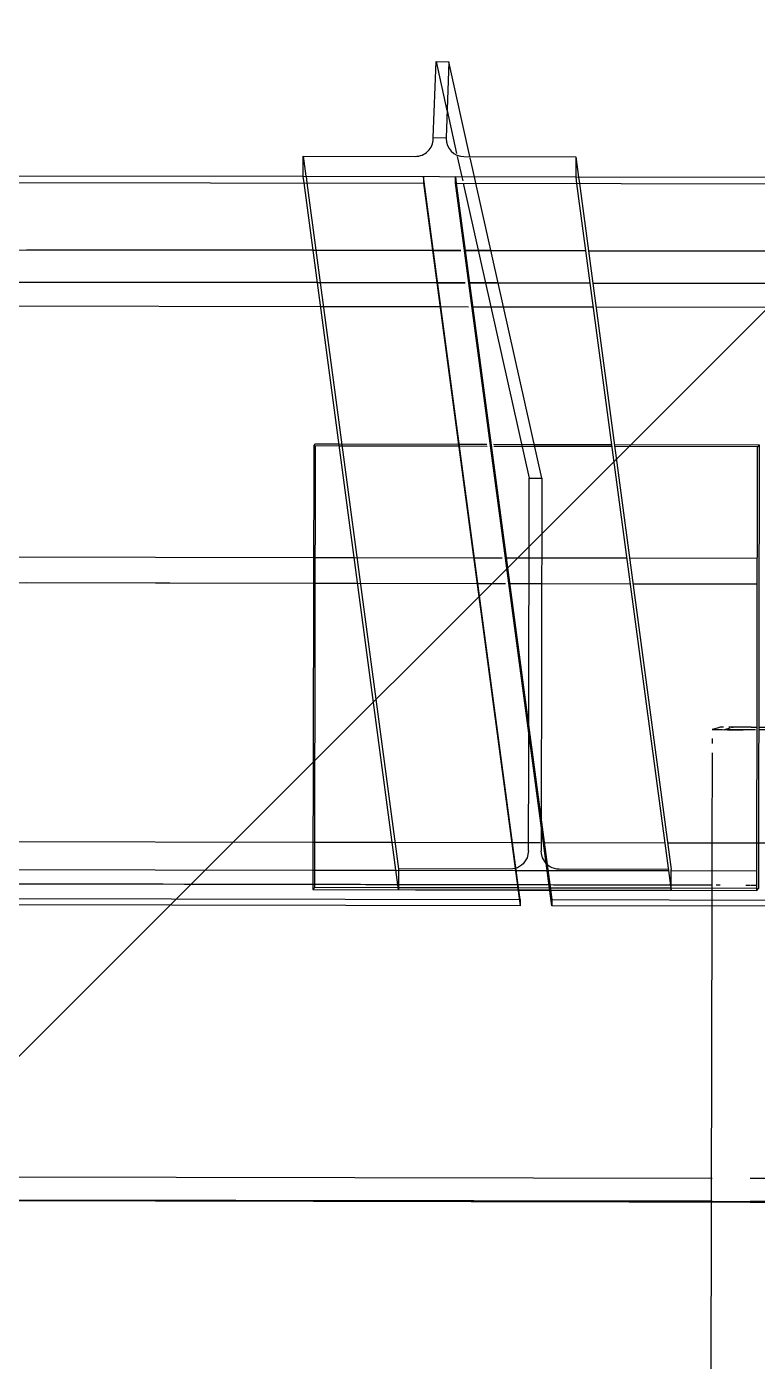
# Model space of a CAD drawing. Header units: metres. Extents: x -354 to -91, y 3 to 562.
# Drawn here: x -274.329 to -273.868, y 509.246 to 510.088 of the extents above; entities that cross this region are included whole.
import ezdxf

# ---------------------------------------------------------------- set-up
doc = ezdxf.new("R2010")
doc.units = ezdxf.units.M
doc.layers.add('A-DETL-GENF', color=7, linetype='Continuous', lineweight=9)
doc.layers.add('A-GENM', color=7, linetype='Continuous', lineweight=25)

# ---------------------------------------------------------------- blocks, each defined once
blk = doc.blocks.new('T2DPAA-T2D-C3S-RW-M2D-100010_dwg-40802999-DRG-2873034 - CONSTRUCTION SEQUENCE STAGE A8')
at = {"color": 254, "lineweight": 25, "true_color": 0xdedede}
for p, q in [((13.74961, -591.60314), (13.25782, -589.73932)), ((13.78376, -591.73258), (13.75576, -591.62643))]:
    blk.add_line(p, q, dxfattribs=at)
at = {"color": 254, "lineweight": 25, "true_color": 0xd0d0d0}
for p, q in [((14.07746, -591.25586), (13.88372, -590.52162)), ((14.084, -591.28063), (14.07746, -591.25586)), ((14.10324, -591.35355), (14.084, -591.28063)), ((14.10781, -591.37088), (14.10338, -591.35409)), ((14.11419, -591.39506), (14.10859, -591.37383)), ((14.12787, -591.4469), (14.11419, -591.39506)), ((14.14888, -591.52654), (14.12832, -591.44862))]:
    blk.add_line(p, q, dxfattribs=at)
blk = doc.blocks.new('T2DPAA-T2D-PWC-RW-M2D-100010_RoadDesign_rvt-1-DRG-2873034 - CONSTRUCTION SEQUENCE STAGE A8')
at = {"color": 254, "lineweight": 25, "true_color": 0xd0d0d0, "rotation": 75.11694444444437}
blk.add_blockref('T2DPAA-T2D-C3S-RW-M2D-100010_dwg-40802999-DRG-2873034 - CONSTRUCTION SEQUENCE STAGE A8', (-1722.33704, 648.01046), dxfattribs=at)
blk = doc.blocks.new('CappingBeam_RS39B_CB01A - CappingBeam_RS39B_CB01A-57939457-DRG-2873034 - CONSTRUCTION SEQUENCE STAGE A8')
at = {"layer": 'A-GENM', "color": 9, "true_color": 0xbebebe}
for points in [[(97.5519, 40.52244), (97.62535, 40.24407), (97.6988, 39.9657), (97.77225, 39.68734)], [(97.77225, 39.68734), (97.7768, 39.67008), (97.78135, 39.65283), (97.7859, 39.63558)], [(97.7859, 39.63558), (97.79232, 39.61128), (97.79873, 39.58697), (97.80514, 39.56267)], [(97.80528, 39.56214), (97.80694, 39.55586), (97.80859, 39.54958), (97.81025, 39.5433)], [(97.82989, 39.46886), (97.83208, 39.46056), (97.83427, 39.45226), (97.83646, 39.44396)], [(97.83715, 39.44136), (97.83737, 39.44054), (97.83758, 39.43972), (97.8378, 39.4389)], [(97.84192, 39.42328), (97.84215, 39.42241), (97.84238, 39.42154), (97.84261, 39.42067)], [(97.84272, 39.42027), (97.84303, 39.41906), (97.84335, 39.41786), (97.84367, 39.41666)]]:
    blk.add_open_spline(points, degree=3, dxfattribs=at)
at = {"layer": 'A-GENM', "color": 253, "true_color": 0xa3a3a3}
for points in [[(97.5519, 40.52244), (97.62535, 40.24407), (97.6988, 39.9657), (97.77225, 39.68734)], [(97.77225, 39.68734), (97.7768, 39.67008), (97.78135, 39.65283), (97.7859, 39.63558)], [(97.7859, 39.63558), (97.79232, 39.61128), (97.79873, 39.58697), (97.80514, 39.56267)], [(97.80528, 39.56214), (97.80694, 39.55586), (97.80859, 39.54958), (97.81025, 39.5433)], [(97.82989, 39.46886), (97.83208, 39.46056), (97.83427, 39.45226), (97.83646, 39.44396)], [(97.83715, 39.44136), (97.83737, 39.44054), (97.83758, 39.43972), (97.8378, 39.4389)], [(97.84192, 39.42328), (97.84215, 39.42241), (97.84238, 39.42154), (97.84261, 39.42067)], [(97.84272, 39.42027), (97.84303, 39.41906), (97.84335, 39.41786), (97.84367, 39.41666)]]:
    blk.add_open_spline(points, degree=3, dxfattribs=at)
at = {"layer": 'A-GENM', "color": 9, "true_color": 0xbebebe}
blk.add_open_spline([(97.81025, 39.5433), (97.8122, 39.53591), (97.81871, 39.51125), (97.82522, 39.48659), (97.82977, 39.46932)], degree=3, knots=[0.748839458, 0.748839458, 0.748839458, 0.748839458, 0.75, 0.752710188, 0.752710188, 0.752710188, 0.752710188], dxfattribs=at)
at = {"layer": 'A-GENM', "color": 253, "true_color": 0xa3a3a3}
blk.add_open_spline([(97.81025, 39.5433), (97.8122, 39.53591), (97.81871, 39.51125), (97.82522, 39.48659), (97.82977, 39.46932)], degree=3, knots=[0.748839458, 0.748839458, 0.748839458, 0.748839458, 0.75, 0.752710188, 0.752710188, 0.752710188, 0.752710188], dxfattribs=at)
blk = doc.blocks.new('StitchPour_RS39B_01 - StitchPour_RS39B_01-60507265-DRG-2873034 - CONSTRUCTION SEQUENCE STAGE A8')
at = {"layer": 'A-GENM', "color": 253, "true_color": 0xa3a3a3}
blk.add_open_spline([(97.81425, 38.74424), (97.75042, 38.98616), (97.54649, 39.75903), (97.32554, 40.59639), (97.16843, 41.19183), (97.15141, 41.25633)], degree=3, knots=[-0.7879699, -0.7879699, -0.7879699, -0.7879699, -0.75, -0.6666667, -0.6565437, -0.6565437, -0.6565437, -0.6565437], dxfattribs=at)
for points in [[(97.62275, 39.47), (97.48265, 40.00095), (97.34256, 40.53189), (97.20246, 41.06284)], [(97.6432, 39.39251), (97.63638, 39.41834), (97.62956, 39.44417), (97.62275, 39.47)], [(97.67735, 39.26307), (97.66801, 39.29845), (97.65868, 39.33383), (97.64934, 39.36922)]]:
    blk.add_open_spline(points, degree=3, dxfattribs=at)
blk = doc.blocks.new('SCR_NW_4 - SCR_NW_4-66978936-DRG-2873034 - CONSTRUCTION SEQUENCE STAGE A8')
at = {"layer": 'A-GENM', "color": 253, "true_color": 0xa3a3a3}
for p, q in [((0.06291, 0.45594), (1.11079, 0.45592)), ((1.11079, 0.45592), (1.18673, 0.45592)), ((1.18673, 0.45592), (1.18619, 0.45197)), ((1.18674, 0.45197), (1.18673, 0.45592)), ((1.18674, 0.45197), (0.06292, 0.45198)), ((1.18619, 0.45194), (1.12501, -0.00001)), ((1.13038, 0.03568), (1.18674, 0.45194)), ((1.12502, -0.00396), (1.13038, 0.03568)), ((1.12501, -0.00001), (0.00058, 0.00001)), ((0.00003, -0.00395), (1.12502, -0.00396)), ((1.12501, -0.00001), (1.12502, -0.00396))]:
    blk.add_line(p, q, dxfattribs=at)
blk = doc.blocks.new('SCR_NW_5 - SCR_NW_5-66978937-DRG-2873034 - CONSTRUCTION SEQUENCE STAGE A8')
at = {"layer": 'A-GENM', "color": 253, "true_color": 0xa3a3a3}
for p, q in [((0.00084, 0.00601), (0.06176, 0.45592)), ((0.06176, 0.45592), (0.06177, 0.45197)), ((0.06176, 0.45592), (0.13774, 0.45592)), ((0.13774, 0.45592), (1.11054, 0.45592)), ((0.06177, 0.45196), (0.0554, 0.4049)), ((1.18649, 0.45196), (0.06177, 0.45197)), ((0.0554, 0.4049), (0.00004, -0.00394)), ((0.00003, 0.00001), (0.00084, 0.006)), ((0.00003, 0.00001), (0.00004, -0.00394)), ((1.12475, 0.00001), (0.00058, 0.00001)), ((0.00004, -0.00394), (1.12476, -0.00395))]:
    blk.add_line(p, q, dxfattribs=at)
blk = doc.blocks.new('PLATE ph - PLATE ph-V43-DRG-2873034 - CONSTRUCTION SEQUENCE STAGE A8')
at = {"layer": 'A-GENM', "color": 253, "true_color": 0xa3a3a3}
for p, q in [((-1147.30071, 509.8239), (-1147.3012, 509.54398)), ((-1147.30071, 509.8239), (-1147.29957, 509.82522)), ((-1147.28464, 509.82387), (-1147.30071, 509.8239)), ((-1147.30002, 509.57394), (-1147.29957, 509.8239)), ((-1147.29957, 509.82522), (-1147.28481, 509.82519)), ((-1147.28481, 509.82519), (-1147.20939, 509.82501)), ((-1147.20921, 509.82369), (-1147.28464, 509.82387)), ((-1147.20884, 509.82501), (-1147.19148, 509.82497)), ((-1147.1913, 509.82365), (-1147.20866, 509.82369)), ((-1147.18724, 509.82496), (-1147.16154, 509.82491)), ((-1147.16124, 509.82359), (-1147.18709, 509.82364)), ((-1147.16154, 509.82491), (-1147.11285, 509.8248)), ((-1147.11268, 509.82348), (-1147.16124, 509.82359)), ((-1147.11106, 509.82479), (-1147.01963, 509.82458)), ((-1147.02077, 509.82327), (-1147.11089, 509.82347)), ((-1147.02126, 509.54335), (-1147.02077, 509.82327)), ((-1147.01963, 509.82458), (-1147.02077, 509.82327)), ((-1147.01963, 509.82458), (-1147.02008, 509.57345)), ((-1147.30002, 509.56933), (-1147.30002, 509.57333)), ((-1147.02008, 509.57333), (-1147.02008, 509.56883)), ((-1147.30007, 509.5453), (-1147.30002, 509.56933)), ((-1147.02008, 509.56883), (-1147.02013, 509.54466)), ((-1147.30007, 509.5453), (-1147.3012, 509.54398)), ((-1147.24739, 509.54518), (-1147.30007, 509.5453)), ((-1147.17198, 509.54501), (-1147.24739, 509.54518)), ((-1147.15195, 509.54496), (-1147.17144, 509.54501)), ((-1147.07543, 509.54479), (-1147.15195, 509.54496)), ((-1147.02126, 509.54467), (-1147.07543, 509.54479)), ((-1147.02126, 509.54335), (-1147.02013, 509.54466)), ((-1147.3012, 509.54398), (-1147.17181, 509.54369)), ((-1147.17181, 509.54369), (-1147.15178, 509.54364)), ((-1147.15178, 509.54364), (-1147.02126, 509.54335))]:
    blk.add_line(p, q, dxfattribs=at)
blk = doc.blocks.new('POST_3000_1C_360UB2 - 1C-68650421-DRG-2873034 - CONSTRUCTION SEQUENCE STAGE A8')
at = {"layer": 'A-GENM', "color": 253, "true_color": 0xa3a3a3}
for p, q in [((-1147.22525, 510.01843), (-1147.22352, 510.06638)), ((-1147.22352, 510.06638), (-1147.21663, 510.03557)), ((-1147.22352, 510.06638), (-1147.21552, 510.06636)), ((-1147.21552, 510.06636), (-1147.21725, 510.01841)), ((-1147.20214, 510.00651), (-1147.21552, 510.06636)), ((-1147.21662, 510.03553), (-1147.21056, 510.00844)), ((-1147.22525, 510.01784), (-1147.22525, 510.01843)), ((-1147.22525, 510.01843), (-1147.21725, 510.01841)), ((-1147.21725, 510.01841), (-1147.21725, 510.01782)), ((-1147.30736, 509.9939), (-1147.30729, 510.00675)), ((-1147.30729, 510.00675), (-1147.30562, 509.99421)), ((-1147.30729, 510.00675), (-1147.23671, 510.00659)), ((-1147.21014, 510.00653), (-1147.20726, 509.99367)), ((-1147.20592, 510.00652), (-1147.13533, 510.00636)), ((-1147.19926, 509.99366), (-1147.20198, 510.00579)), ((-1147.13533, 510.00636), (-1147.1354, 509.99351)), ((-1147.13533, 510.00636), (-1147.13362, 509.99354)), ((-1147.1354, 509.99351), (-1147.30736, 509.9939)), ((-1147.30683, 509.98989), (-1147.30736, 509.99385)), ((-1147.30557, 509.99385), (-1147.30504, 509.98989)), ((-1147.20726, 509.99367), (-1147.20672, 509.99124)), ((-1147.19838, 509.9897), (-1147.19926, 509.99365)), ((-1147.1354, 509.99351), (-1147.13488, 509.98959)), ((-1147.13362, 509.99354), (-1147.13309, 509.98958)), ((-1147.24722, 509.54386), (-1147.30683, 509.98989)), ((-1147.30504, 509.98988), (-1147.24719, 509.55706)), ((-1147.20637, 509.98968), (-1147.16477, 509.8036)), ((-1147.15677, 509.80358), (-1147.19837, 509.98967)), ((-1147.13487, 509.98956), (-1147.07525, 509.54347)), ((-1147.13308, 509.98955), (-1147.07523, 509.55667)), ((-1147.16506, 509.64306), (-1147.16477, 509.8036)), ((-1147.16477, 509.8036), (-1147.15677, 509.80358)), ((-1147.15677, 509.80358), (-1147.15716, 509.58397)), ((-1147.16508, 509.62749), (-1147.16506, 509.64306)), ((-1147.16519, 509.56844), (-1147.16508, 509.62749)), ((-1147.15716, 509.58397), (-1147.15719, 509.56843)), ((-1147.16605, 509.56405), (-1147.16851, 509.56031)), ((-1147.16519, 509.56844), (-1147.16605, 509.56405)), ((-1147.15709, 509.56685), (-1147.15719, 509.56843)), ((-1147.15634, 509.56403), (-1147.15709, 509.56685)), ((-1147.15405, 509.56043), (-1147.15634, 509.56403)), ((-1147.24719, 509.55706), (-1147.24722, 509.54386)), ((-1147.17661, 509.5569), (-1147.24719, 509.55706)), ((-1147.17512, 509.557), (-1147.17661, 509.5569)), ((-1147.17363, 509.5573), (-1147.17512, 509.557)), ((-1147.17221, 509.55778), (-1147.17363, 509.5573)), ((-1147.17088, 509.55846), (-1147.17221, 509.55778)), ((-1147.16962, 509.55931), (-1147.17088, 509.55846)), ((-1147.16851, 509.56031), (-1147.16962, 509.55931)), ((-1147.15279, 509.55927), (-1147.1539, 509.56027)), ((-1147.15154, 509.55841), (-1147.15279, 509.55927)), ((-1147.15021, 509.55773), (-1147.15154, 509.55841)), ((-1147.14879, 509.55724), (-1147.15021, 509.55773)), ((-1147.1473, 509.55694), (-1147.14879, 509.55724)), ((-1147.14581, 509.55683), (-1147.1473, 509.55694)), ((-1147.07702, 509.55667), (-1147.14581, 509.55683)), ((-1147.07525, 509.54347), (-1147.07523, 509.55667)), ((-1147.17181, 509.54369), (-1147.24722, 509.54386)), ((-1147.15178, 509.54364), (-1147.17181, 509.54369)), ((-1147.07525, 509.54347), (-1147.15178, 509.54364))]:
    blk.add_line(p, q, dxfattribs=at)
for centre, start_param, end_param in [((-1147.23665, 510.01786), 4.575698, 6.146495), ((-1147.20585, 510.01779), 3.004902, 4.575698)]:
    blk.add_ellipse(centre, major_axis=(0.0113, 0.00151), ratio=0.988481, start_param=start_param, end_param=end_param, dxfattribs=at)
blk = doc.blocks.new('Barrier-Precast-MPB-03-B - Typical-68653622-DRG-2873034 - CONSTRUCTION SEQUENCE STAGE A8')
at = {"layer": 'A-GENM', "color": 253, "true_color": 0xa3a3a3}
for p, q in [((-0.57675, 3.57344), (-0.57734, 2.83807)), ((0.00078, 0.9863), (0.00284, 3.57819)), ((-0.57734, 2.83807), (-0.57677, 3.554)), ((-0.56234, 2.84009), (-0.56178, 3.55368)), ((-0.56234, 2.84009), (-0.56177, 3.55368)), ((-0.22425, 2.94188), (-0.22377, 3.5536)), ((-0.01267, 2.93801), (-0.01258, 3.04299)), ((0.00233, 2.938), (0.00242, 3.04778)), ((-0.2243, 2.88561), (-0.22425, 2.94188)), ((-0.20669, 2.88788), (-0.20665, 2.94187)), ((-0.01422, 0.98628), (-0.01269, 2.91392)), ((0.00078, 0.9863), (0.00231, 2.91391)), ((-0.22436, 2.8073), (-0.2243, 2.88382)), ((-0.20676, 2.80967), (-0.2067, 2.88619)), ((-0.56239, 2.78181), (-0.56234, 2.8383)), ((-0.56238, 2.78181), (-0.56234, 2.8383)), ((-0.57734, 2.83628), (-0.57739, 2.77844)), ((-0.57739, 2.77844), (-0.57734, 2.83628)), ((-0.22437, 2.78782), (-0.22436, 2.80529)), ((-0.20677, 2.79019), (-0.20676, 2.80967)), ((-0.20683, 2.71424), (-0.20677, 2.78964)), ((-0.5624, 2.76181), (-0.56239, 2.78181)), ((-0.5624, 2.76181), (-0.56238, 2.78181)), ((-0.22443, 2.71187), (-0.22437, 2.78727)), ((-0.57739, 2.77844), (-0.5774, 2.75979)), ((-0.5774, 2.75979), (-0.57739, 2.77844)), ((-0.5774, 2.75766), (-0.57742, 2.74031)), ((-0.57742, 2.74031), (-0.5774, 2.75766)), ((-0.56242, 2.74233), (-0.56241, 2.75968)), ((-0.56241, 2.74233), (-0.5624, 2.75968)), ((-0.57742, 2.73976), (-0.57748, 2.66433)), ((-0.57748, 2.66433), (-0.57742, 2.73976)), ((-0.56248, 2.66635), (-0.56242, 2.74178)), ((-0.56248, 2.66635), (-0.56242, 2.74178)), ((-0.22447, 2.66194), (-0.22443, 2.71187)), ((-0.20687, 2.66193), (-0.20683, 2.71424)), ((-0.57748, 2.66433), (-0.57825, 1.69332)), ((-0.57825, 1.69332), (-0.57748, 2.66433)), ((-0.56325, 1.69533), (-0.56248, 2.66635)), ((-0.56325, 1.69534), (-0.56248, 2.66635)), ((-0.22516, 1.79713), (-0.22447, 2.66194)), ((-0.20756, 1.79825), (-0.20687, 2.66193))]:
    blk.add_line(p, q, dxfattribs=at)
blk = doc.blocks.new('Barrier-Bracket-Assembly-Type02 - bracket-67298814-DRG-2873034 - CONSTRUCTION SEQUENCE STAGE A8')
at = {"layer": 'A-GENM', "color": 253, "true_color": 0xa3a3a3}
for p, q in [((-1147.04906, 509.64511), (-1147.04507, 509.64635)), ((-1147.04141, 509.64499), (-1147.03802, 509.64604)), ((-1147.02483, 509.64639), (-1147.02108, 509.64638)), ((-1147.02466, 509.64644), (-1147.02108, 509.64644)), ((-1147.01995, 509.64643), (-1146.91468, 509.64625)), ((-1147.01995, 509.64638), (-1146.91485, 509.6462)), ((-1146.9031, 509.6461), (-1146.90589, 509.64523)), ((-1146.8951, 509.64608), (-1146.89771, 509.64527)), ((-1147.04942, 509.63934), (-1147.04942, 509.63625)), ((-1147.02231, 509.64482), (-1147.02982, 509.64484)), ((-1147.02202, 509.64488), (-1147.02966, 509.64489)), ((-1146.9202, 509.64469), (-1147.01995, 509.64487)), ((-1146.99258, 509.64477), (-1147.01995, 509.64482)), ((-1146.92026, 509.64464), (-1146.99132, 509.64477)), ((-1146.89511, 509.63856), (-1146.89511, 509.64111)), ((-1147.04943, 509.63032), (-1147.04953, 509.5735)), ((-1146.89522, 509.57333), (-1146.89512, 509.63013)), ((-1147.04953, 509.57333), (-1147.04958, 509.54341)), ((-1146.89528, 509.53323), (-1146.89522, 509.57323)), ((-1147.04958, 509.54341), (-1147.04959, 509.53351)), ((-1147.04959, 509.53351), (-1147.0499, 509.34691)), ((-1146.89559, 509.34664), (-1146.89528, 509.53323)), ((-1147.0499, 509.34691), (-1147.05035, 509.07043)), ((-1146.89633, 508.8961), (-1146.89559, 509.34664)), ((-1147.03073, 509.08985), (-1146.92076, 509.08965)), ((-1146.92061, 509.08171), (-1147.03058, 509.0819)), ((-1147.05016, 509.06008), (-1147.05035, 509.07001)), ((-1147.04235, 509.07), (-1147.04216, 509.06006)), ((-1146.90819, 509.05983), (-1146.90838, 509.06976)), ((-1146.90038, 509.06975), (-1146.90019, 509.05981)), ((-1147.05039, 508.92008), (-1147.05016, 509.06008)), ((-1147.05016, 509.06008), (-1147.04216, 509.06006)), ((-1147.04216, 509.06006), (-1147.04239, 508.92007)), ((-1146.90842, 508.91983), (-1146.90819, 509.05983)), ((-1146.90819, 509.05983), (-1146.90019, 509.05981)), ((-1146.90019, 509.05981), (-1146.90042, 508.91982)), ((-1147.04992, 508.89524), (-1147.05039, 508.92008)), ((-1147.05039, 508.92008), (-1147.04239, 508.92007)), ((-1147.04239, 508.92007), (-1147.04192, 508.89523)), ((-1146.90795, 508.89499), (-1146.90842, 508.91983)), ((-1146.90842, 508.91983), (-1146.90042, 508.91982)), ((-1146.90042, 508.91982), (-1146.89995, 508.89498)), ((-1147.0463, 508.89637), (-1147.04992, 508.89524)), ((-1147.0383, 508.89635), (-1147.04192, 508.89523)), ((-1146.91608, 508.89621), (-1147.02606, 508.89641)), ((-1146.91608, 508.89626), (-1147.02589, 508.89646)), ((-1146.90795, 508.89499), (-1146.90433, 508.89611)), ((-1146.89995, 508.89498), (-1146.89633, 508.8961)), ((-1147.04192, 508.89523), (-1147.04992, 508.89524)), ((-1146.89995, 508.89498), (-1146.90795, 508.89499))]:
    blk.add_line(p, q, dxfattribs=at)
at = {"layer": 'A-GENM', "color": 253, "true_color": 0xa3a3a3, "flags": 128}
for points in [[(-1147.05035, 509.07001), (-1147.04993, 509.07444), (-1147.04853, 509.07863), (-1147.04622, 509.0824), (-1147.04312, 509.08554), (-1147.03937, 509.0879), (-1147.03517, 509.08936), (-1147.03073, 509.08985)], [(-1146.92076, 509.08965), (-1146.9163, 509.08915), (-1146.91204, 509.08767), (-1146.90821, 509.0853), (-1146.90498, 509.08215), (-1146.90253, 509.07837), (-1146.90097, 509.07417), (-1146.90038, 509.06975)], [(-1147.03058, 509.0819), (-1147.03325, 509.08161), (-1147.03577, 509.08073), (-1147.03801, 509.07931), (-1147.03988, 509.07743), (-1147.04126, 509.07517), (-1147.0421, 509.07265), (-1147.04235, 509.07)], [(-1146.90838, 509.06976), (-1146.90873, 509.07242), (-1146.90967, 509.07494), (-1146.91114, 509.0772), (-1146.91308, 509.07909), (-1146.91538, 509.08052), (-1146.91793, 509.0814), (-1146.92061, 509.08171)]]:
    blk.add_lwpolyline(points, dxfattribs=at)
at = {"layer": 'A-GENM', "color": 253, "true_color": 0xa3a3a3}
for centre, major_axis, start_param, end_param in [((-1147.02507, 509.64631), (-0.02, 0.00003), 5.73895, 6.262548), ((-1147.02507, 509.64631), (-0.02, 0.00003), 4.691752, 5.47715), ((-1147.02507, 509.64631), (-0.012, 0.00002), 5.47715, 6.262548), ((-1147.02507, 509.64631), (-0.012, 0.00002), 5.215351, 5.47715), ((-1147.02507, 509.64631), (-0.012, 0.00002), 4.953551, 5.215351), ((-1147.02507, 509.64631), (-0.012, 0.00002), 4.691752, 4.953551), ((-1146.9151, 509.64612), (-0.012, 0.00002), 4.429953, 4.691752), ((-1146.9151, 509.64612), (-0.02, 0.00003), 4.429953, 4.691752), ((-1146.9151, 509.64612), (-0.012, 0.00002), 4.168153, 4.429953), ((-1146.9151, 509.64612), (-0.02, 0.00003), 4.168153, 4.429953), ((-1146.9151, 509.64612), (-0.012, 0.00002), 3.906354, 4.168153), ((-1146.9151, 509.64612), (-0.012, 0.00002), 3.644554, 3.906354), ((-1146.9151, 509.64612), (-0.02, 0.00003), 3.906354, 4.168153), ((-1146.9151, 509.64612), (-0.012, 0.00002), 3.382755, 3.644554), ((-1146.9151, 509.64612), (-0.012, 0.00002), 3.141593, 3.382755), ((-1146.9151, 509.64612), (-0.02, 0.00003), 3.644554, 3.906354), ((-1146.9151, 509.64612), (-0.02, 0.00003), 3.382755, 3.644554), ((-1146.9151, 509.64612), (-0.02, 0.00003), 3.141593, 3.382755), ((-1146.9151, 509.64612), (-0.02, 0.00003), 3.120956, 3.141593), ((-1147.02941, 509.64497), (-0.02, 0.00003), 6.262548, 6.283185), ((-1147.02941, 509.64497), (-0.02, 0.00003), 0, 0.241162), ((-1147.02941, 509.64497), (-0.02, 0.00003), 0.241162, 0.502962), ((-1147.02941, 509.64497), (-0.02, 0.00003), 0.502962, 0.92026), ((-1147.02941, 509.64497), (-0.012, 0.00002), 0, 0.764761), ((-1147.02941, 509.64497), (-0.02, 0.00003), 1.026561, 1.28836), ((-1147.02941, 509.64497), (-0.012, 0.00002), 0.764761, 1.550159), ((-1147.02941, 509.64497), (-0.02, 0.00003), 1.28836, 1.550159), ((-1146.91943, 509.64477), (-0.02, 0.00003), 1.550159, 1.811959), ((-1146.91943, 509.64477), (-0.012, 0.00002), 1.550159, 1.811959), ((-1146.91943, 509.64477), (-0.012, 0.00002), 1.811959, 2.073758), ((-1146.91943, 509.64477), (-0.02, 0.00003), 1.811959, 2.073758), ((-1146.91943, 509.64477), (-0.012, 0.00002), 2.073758, 2.335558), ((-1146.91943, 509.64477), (-0.012, 0.00002), 2.335558, 2.597357), ((-1146.91943, 509.64477), (-0.02, 0.00003), 2.073758, 2.335558), ((-1146.91943, 509.64477), (-0.012, 0.00002), 2.597357, 2.859156), ((-1146.91943, 509.64477), (-0.012, 0.00002), 2.859156, 3.120956), ((-1146.91943, 509.64477), (-0.02, 0.00003), 2.335558, 2.597357), ((-1146.91943, 509.64477), (-0.02, 0.00003), 2.597357, 2.859156), ((-1146.91943, 509.64477), (-0.02, 0.00003), 2.859156, 3.120956), ((-1147.02631, 508.89633), (-0.02, 0.00003), 6.000749, 6.262548), ((-1147.02631, 508.89633), (-0.02, 0.00003), 5.73895, 6.000749), ((-1147.02631, 508.89633), (-0.012, 0.00002), 4.691752, 6.262548), ((-1147.02631, 508.89633), (-0.02, 0.00003), 5.007798, 5.143651), ((-1147.02631, 508.89633), (-0.02, 0.00003), 4.70008, 4.857149), ((-1146.91633, 508.89614), (-0.012, 0.00002), 4.168153, 4.691752), ((-1146.91633, 508.89614), (-0.02, 0.00003), 4.543057, 4.691752), ((-1146.91633, 508.89614), (-0.012, 0.00002), 3.644554, 3.906354), ((-1146.91633, 508.89614), (-0.012, 0.00002), 3.382755, 3.644554), ((-1146.91633, 508.89614), (-0.012, 0.00002), 3.141593, 3.382755), ((-1146.91633, 508.89614), (-0.02, 0.00003), 3.906354, 4.084812), ((-1146.91633, 508.89614), (-0.02, 0.00003), 3.382755, 3.644554), ((-1146.91633, 508.89614), (-0.02, 0.00003), 3.141593, 3.382755), ((-1146.91633, 508.89614), (-0.02, 0.00003), 3.120956, 3.141593)]:
    blk.add_ellipse(centre, major_axis=major_axis, ratio=0.006454, start_param=start_param, end_param=end_param, dxfattribs=at)
blk = doc.blocks.new('T2DPAA-T2D-C3S-RS-M3D-100334_rvt-1-DRG-2873034 - CONSTRUCTION SEQUENCE STAGE A8')
at = {"layer": 'A-GENM', "color": 253, "true_color": 0xa3a3a3}
for p, q in [((-1148.27216, 509.94909), (-1147.30114, 509.94736)), ((-1147.30114, 509.94737), (-1147.48177, 509.94769)), ((-1147.22571, 509.94723), (-1147.30114, 509.94737)), ((-1147.30114, 509.94736), (-1147.22571, 509.94723)), ((-1147.22517, 509.94723), (-1147.20781, 509.94719)), ((-1147.20781, 509.9472), (-1147.22517, 509.94723)), ((-1147.18887, 509.94717), (-1147.20568, 509.9472)), ((-1147.20568, 509.94719), (-1147.18887, 509.94716)), ((-1147.12919, 509.94706), (-1147.18887, 509.94717)), ((-1147.18887, 509.94716), (-1147.12919, 509.94705)), ((-1146.29084, 509.94557), (-1147.1274, 509.94706)), ((-1147.1274, 509.94705), (-1146.29084, 509.94556)), ((-1148.06022, 509.73871), (-1147.30086, 509.73736)), ((-1147.48215, 509.73769), (-1147.30086, 509.73737)), ((-1147.30086, 509.73737), (-1147.27307, 509.73732)), ((-1147.30086, 509.73736), (-1147.27307, 509.73731)), ((-1147.27307, 509.73732), (-1147.19766, 509.73718)), ((-1147.27307, 509.73731), (-1147.19765, 509.73718)), ((-1147.19711, 509.73718), (-1147.17974, 509.73714)), ((-1147.19711, 509.73718), (-1147.17974, 509.73715)), ((-1147.17695, 509.73715), (-1147.15689, 509.73711)), ((-1147.17695, 509.73714), (-1147.15689, 509.7371)), ((-1147.15689, 509.73711), (-1147.10112, 509.73701)), ((-1147.15689, 509.7371), (-1147.10112, 509.737)), ((-1147.09933, 509.73701), (-1147.02092, 509.73687)), ((-1147.09933, 509.737), (-1147.02092, 509.73686))]:
    blk.add_line(p, q, dxfattribs=at)
at = {"layer": 'A-GENM', "color": 253, "lineweight": 25, "true_color": 0xa3a3a3}
for name, p, rotation in [('CappingBeam_RS39B_CB01A - CappingBeam_RS39B_CB01A-57939457-DRG-2873034 - CONSTRUCTION SEQUENCE STAGE A8', (-1134.0578, 404.8616), 75.11694444444437), ('StitchPour_RS39B_01 - StitchPour_RS39B_01-60507265-DRG-2873034 - CONSTRUCTION SEQUENCE STAGE A8', (-1134.0578, 404.8616), 75.11694444444437), ('Barrier-Precast-MPB-03-B - Typical-68653622-DRG-2873034 - CONSTRUCTION SEQUENCE STAGE A8', (-1149.96331, 509.35209), 269.9436450229796)]:
    blk.add_blockref(name, p, dxfattribs=dict(at, rotation=rotation))
for name in ['POST_3000_1C_360UB2 - 1C-68650421-DRG-2873034 - CONSTRUCTION SEQUENCE STAGE A8', 'PLATE ph - PLATE ph-V43-DRG-2873034 - CONSTRUCTION SEQUENCE STAGE A8', 'Barrier-Bracket-Assembly-Type02 - bracket-67298814-DRG-2873034 - CONSTRUCTION SEQUENCE STAGE A8']:
    blk.add_blockref(name, (0, 0), dxfattribs=at)
at = {"layer": 'A-GENM', "color": 253, "lineweight": 25, "true_color": 0xa3a3a3, "extrusion": (0, 0, -1)}
for name, p, rotation in [('SCR_NW_5 - SCR_NW_5-66978937-DRG-2873034 - CONSTRUCTION SEQUENCE STAGE A8', (1147.17043, 509.53768), 0.1018524984910441), ('SCR_NW_4 - SCR_NW_4-66978936-DRG-2873034 - CONSTRUCTION SEQUENCE STAGE A8', (1146.02542, 509.53565), 0.1018524455670852)]:
    blk.add_blockref(name, p, dxfattribs=dict(at, rotation=rotation))

msp = doc.modelspace()

# ---------------------------------------------------------------- hatches: boundary and pattern name
at = {"layer": 'A-DETL-GENF'}
h = msp.add_hatch(dxfattribs=at)
h.set_pattern_fill('FP_5', color=256, style=0, pattern_type=2)
h.set_pattern_definition([(45, (-500.2926, -694.024), (-0.42426407, 0.42426407), [])])
h.paths.add_polyline_path([(-272.1379, 504.63178), (-272.13788, 504.63178), (-272.12944, 509.38177), (-269.01623, 509.37624), (-269.0148, 509.6107), (-269.00758, 509.61069), (-269.00572, 509.37622), (-268.73368, 509.37573), (-268.64153, 509.90465), (-268.64134, 509.90576), (-266.763, 520.68695), (-275.82462, 520.68695), (-275.82462, 504.63833), (-272.16543, 504.63183)])
h.paths.add_polyline_path([(-273.88277, 509.08985), (-273.88278, 509.08985), (-273.88278, 509.09314)])
h.paths.add_polyline_path([(-274.27368, 509.63066), (-274.27368, 509.63067), (-274.26757, 509.63067)])
h.paths.add_polyline_path([(-271.00494, 509.70557), (-271.00294, 509.70584), (-271.00293, 509.70584)])
h.paths.add_polyline_path([(-273.39919, 509.70804), (-273.39919, 509.70805), (-273.36513, 509.70804)])
h.paths.add_polyline_path([(-269.66251, 509.72493), (-269.66251, 509.72494), (-269.6571, 509.72493)])
h.paths.add_polyline_path([(-270.31511, 509.72591), (-270.31511, 509.72591), (-270.31229, 509.72591)])
h.paths.add_polyline_path([(-268.64153, 509.90465), (-268.64145, 509.9051), (-268.64607, 509.90511)])

# ---------------------------------------------------------------- block references
at = {"lineweight": 5}
for name in ['T2DPAA-T2D-C3S-RS-M3D-100334_rvt-1-DRG-2873034 - CONSTRUCTION SEQUENCE STAGE A8', 'T2DPAA-T2D-PWC-RW-M2D-100010_RoadDesign_rvt-1-DRG-2873034 - CONSTRUCTION SEQUENCE STAGE A8']:
    msp.add_blockref(name, (873.15239, 0), dxfattribs=at)

doc.saveas('drawing.dxf')
